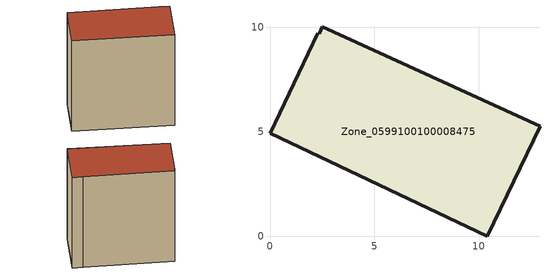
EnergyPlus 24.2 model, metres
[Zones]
Zone_0599100100008475
 floor ground (C_G): 11.84,5.79 12.92,5.27 10.4,0 0,4.94 2.3,9.73 2.35,9.7 2.5,10.04 z0
 wall outside (C_F): 12.92,5.27 11.84,5.79 2.5,10.04 2.35,9.7 2.3,9.73 0,4.94 10.4,0 12.92,5.27 z0:12.07
 roof outside (C_R): 11.84,5.79 2.5,10.04 2.35,9.7 2.3,9.73 0,4.94 10.4,0 12.92,5.27 z12.07
[BUILDING]
Pand.0599100100008475: North Axis=0; Terrain=City; Loads Convergence Tolerance Value=0.04; Temperature Convergence Tolerance Value=0.4; Solar Distribution=FullExterior; Maximum Number of Warmup Days=25; Minimum Number of Warmup Days=1
[Site:Location]
Rotterdam.The.Hague.AP_ZH_NLD Design_Conditions: Latitude=51.96; Longitude=4.45; Time Zone=1; Elevation=-4.5
[SITE:GROUNDTEMPERATURE:BUILDINGSURFACE]
18, 18, 18, 18, 18, 18, 18, 18, 18, 18, 18, 18
[MATERIAL] Thermal Absorptance=0.9; Solar Absorptance=0.7; Visible Absorptance=0.7
Name | Roughness | Thickness | Conductivity | Density | Specific Heat
G.TI.2015-2018 | MediumSmooth | 0.15 | 0.0428571 | 540 | 1210
F.TI.2015-2018 | Rough | 0.3 | 0.0666667 | 1920 | 840
R.TI.2015-2018 | MediumRough | 0.2 | 0.0333333 | 1500 | 1000
[CONSTRUCTION]
C_G: G.TI.2015-2018
C_F: F.TI.2015-2018
C_R: R.TI.2015-2018
[ZONE]
Zone_0599100100008475: Type=1; Multiplier=1; Ceiling Height=Autocalculate; Volume=Autocalculate; Floor Area=autocalculate; Part of Total Floor Area=Yes
[ZONEINFILTRATION:DESIGNFLOWRATE]
Infil_Zone_0599100100008475: Zone or ZoneList or Space or SpaceList=Zone_0599100100008475; Schedule=AlwaysOn; Design Flow Rate Calculation Method=Flow/Area; Flow Rate per Floor Area=0.0015; Constant Term Coefficient=1; Temperature Term Coefficient=0; Velocity Term Coefficient=0; Velocity Squared Term Coefficient=0
[HVACTEMPLATE:ZONE:IDEALLOADSAIRSYSTEM]
Zone_0599100100008475: Maximum Heating Supply Air Temperature=50; Minimum Cooling Supply Air Temperature=13; Maximum Heating Supply Air Humidity Ratio=0.0156; Minimum Cooling Supply Air Humidity Ratio=0.0077; Heating Limit=NoLimit; Cooling Limit=NoLimit; Dehumidification Control Type=ConstantSensibleHeatRatio; Cooling Sensible Heat Ratio=0.7; Dehumidification Setpoint=60; Humidification Control Type=None; Humidification Setpoint=30; Outdoor Air Method=None; Outdoor Air Flow Rate per Person=0.00944; Outdoor Air Flow Rate per Zone Floor Area=0; Outdoor Air Flow Rate per Zone=0; Demand Controlled Ventilation Type=None; Outdoor Air Economizer Type=NoEconomizer; Heat Recovery Type=None; Sensible Heat Recovery Effectiveness=0.7; Latent Heat Recovery Effectiveness=0.65
[ZONECONTROL:THERMOSTAT]
ThermostatControl_Zone_0599100100008475: Zone or ZoneList=Zone_0599100100008475; Control Type Schedule=DualSetpointControlType; Control 1=Thermostat_Zone_0599100100008475; Temperature Difference Between Cutout And Setpoint=0
[THERMOSTATSETPOINT:DUALSETPOINT]
Thermostat_Zone_0599100100008475: Heating Setpoint Temperature Schedule=HeatingSetpoint_Zone_0599100100008475; Cooling Setpoint Temperature Schedule=CoolingSetpoint_Zone_0599100100008475
[SCHEDULE:COMPACT]
HeatingSetpoint_Zone_0599100100008475: Through: 12/31, For: AllDays, Until: 24:00, 21
CoolingSetpoint_Zone_0599100100008475: Through: 12/31, For: AllDays, Until: 24:00, 24
DualSetpointControlType: Through: 12/31, For: AllDays, Until: 24:00, 4
AlwaysOn: Through: 12/31, For: AllDays, Until: 24:00, 1
